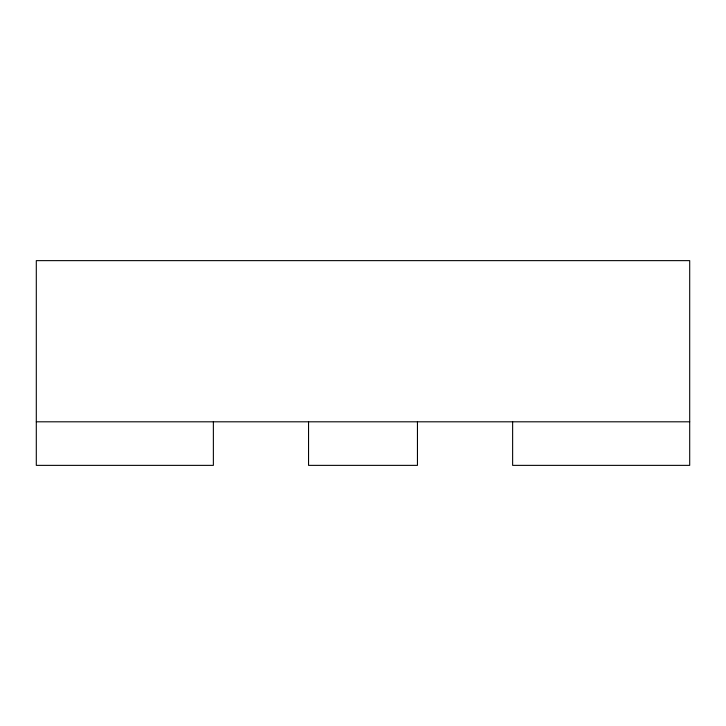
<?xml version="1.0" encoding="UTF-8"?>
<svg xmlns="http://www.w3.org/2000/svg" width="726" height="726" viewBox="0 0 726 726"><rect width="100%" height="100%" fill="white"/><g stroke="black" fill="none" stroke-linecap="round" stroke-linejoin="round"><path stroke-width="1.09" d="M36.3 421.806L689.7 421.806M512.629 421.806L512.629 465.366L689.7 465.366L689.7 260.634L36.3 260.634L36.3 465.366L213.371 465.366L213.371 421.806M417.45 421.806L417.45 465.366L308.55 465.366L308.55 421.806"/></g></svg>
